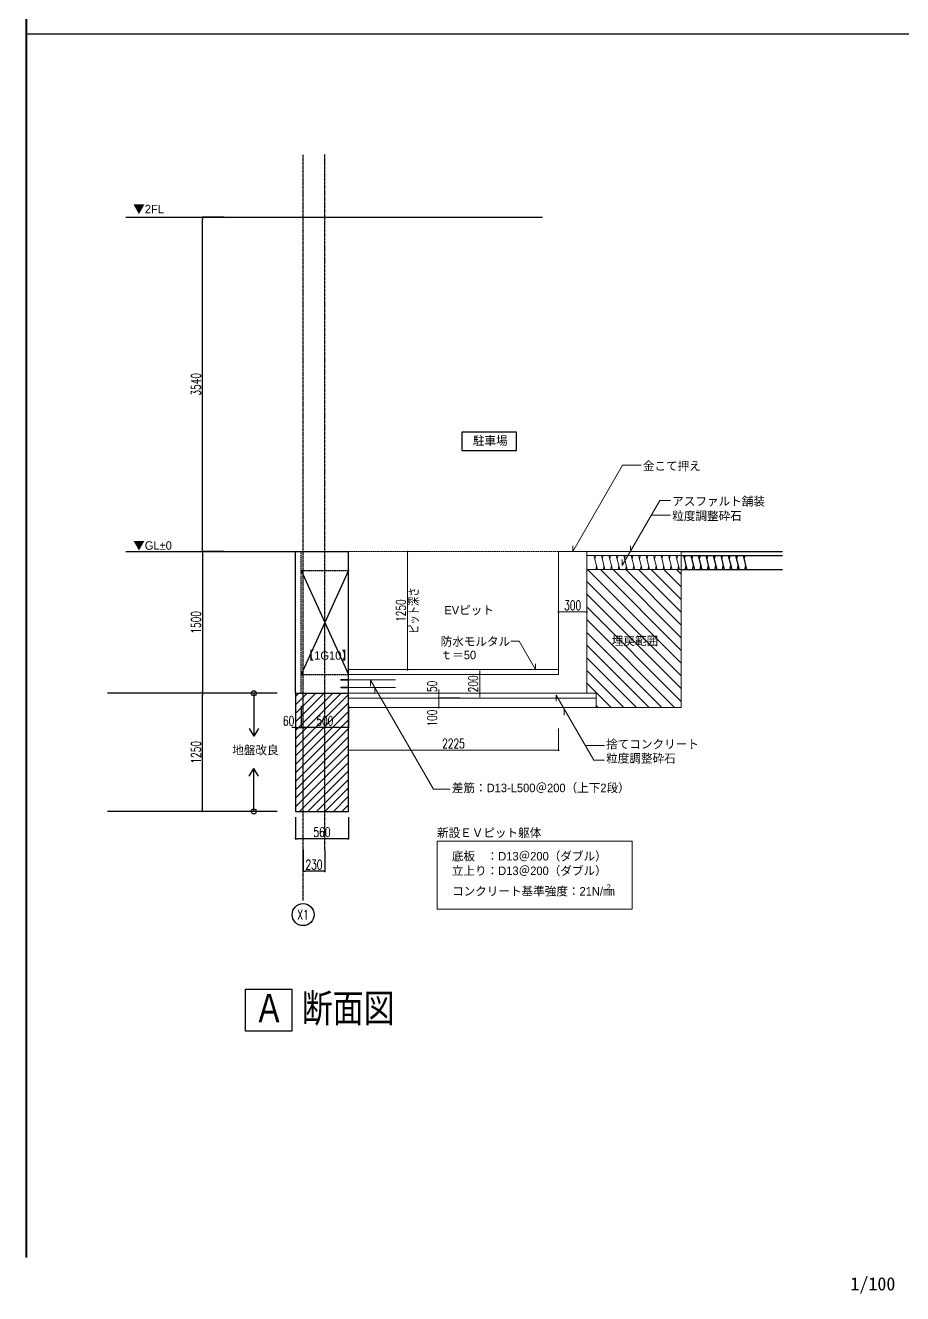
# Model space of a CAD drawing. Header units: millimetres. Extents: x 3151 to 40823, y 906 to 28953.
# Drawn here: x 20221 to 29513, y 1332 to 14758 of the extents above; entities that cross this region are included whole.
import ezdxf
from ezdxf.enums import TextEntityAlignment as Align

# ---------------------------------------------------------------- set-up
doc = ezdxf.new("R2010")
doc.units = ezdxf.units.MM
doc.header["$LTSCALE"] = 0.2
doc.header["$PDMODE"] = 1
doc.linetypes.add('CENTER', pattern=[50.8, 31.75, -6.35, 6.35, -6.35])
doc.linetypes.add('HIDDEN', pattern=[0.375, 0.25, -0.125])
doc.layers.get('Defpoints').update_dxf_attribs({"color": 40})
for name, color, linetype in [('1_文字', 3, 'Continuous'), ('A1_図面枠', 7, 'Continuous'), ('A_寸法', 9, 'Continuous'), ('A_建築', 8, 'Continuous'), ('A_躯体', 7, 'Continuous'), ('枠内記述', 3, 'Continuous')]:
    doc.layers.add(name, color=color, linetype=linetype)
doc.layers.add('A_寸法_新設', color=1, linetype='Continuous', lineweight=9, true_color=0xff0000)
doc.layers.add('A_新設', color=1, linetype='Continuous', lineweight=9, true_color=0xff0000)
doc.layers.add('A_通芯', color=8, linetype='Continuous', plot=False)
doc.styles.add('Dim', font='simplex.shx', dxfattribs={"width": 0.7, "bigfont": 'extfont2.shx'})
doc.styles.add('ゴシック', font='MS Gothic.ttf', dxfattribs={"height": 4})
doc.styles.add('スタイル1', font='MS PGothic.ttf')
doc.dimstyles.new('1-200', dxfattribs={"dimscale": 200, "dimtxt": 3, "dimasz": 1, "dimexe": 1, "dimexo": 1, "dimgap": 1, "dimtad": 1, "dimdec": 0, "dimtxsty": 'Dim', "dimblk": 'DOT', "dimcen": 2.5, "dimadec": 0, "dimazin": 0, "dimtfac": 1, "dimtdec": 0, "dimtix": 1, "dimtmove": 2, "dimatfit": 3, "dimldrblk": '引出線', "dimfxl": 1, "dimlwd": -1, "dimlwe": -1, "dimarcsym": 0})

# ---------------------------------------------------------------- blocks, each defined once
blk = doc.blocks.new('_Dot')
at = {"color": 0, "linetype": 'ByBlock', "lineweight": -2}
blk.add_line((-0.5, 0), (-1, 0), dxfattribs=at)
at = {"color": 0, "linetype": 'ByBlock', "const_width": 0.5}
blk.add_lwpolyline([(-0.25, 0, 1), (0.25, 0, 1)], format="xyb", close=True, dxfattribs=at)
blk = doc.blocks.new('*D4')
at = {"layer": 'A_寸法', "color": 0, "transparency": 16777216}
for p, q in [((22328, 9188), (22099, 9188)), ((22099, 9168), (22099, 7708)), ((22328, 7688), (22099, 7688))]:
    blk.add_line(p, q, dxfattribs=at)
at = {"layer": 'Defpoints', "color": 0, "transparency": 16777216}
for p in [(22328, 9188), (22099, 7688), (22328, 7688)]:
    blk.add_point(p, dxfattribs=at)
at = {"layer": 'A_寸法', "color": 0, "transparency": 16777216, "xscale": 20, "yscale": 20, "zscale": 20}
for p, rotation in [((22099, 9188), 90), ((22099, 7688), 270)]:
    blk.add_blockref('_Dot', p, dxfattribs=dict(at, rotation=rotation))
at = {"layer": 'A_寸法', "color": 0, "transparency": 16777216, "insert": (22029, 8438), "char_height": 100, "attachment_point": 5, "rotation": 90, "style": 'Dim'}
blk.add_mtext('1500', dxfattribs=at)
blk = doc.blocks.new('引出線')
at = {"color": 0, "linetype": 'ByBlock'}
for points in [[(0, 0), (-1.96, -0.4)], [(-1, 0), (0, 0)]]:
    blk.add_lwpolyline(points, dxfattribs=at)
blk = doc.blocks.new('*D5')
at = {"layer": 'A_寸法', "color": 0, "transparency": 16777216}
for p, q in [((22328, 7688), (22099, 7688)), ((22099, 6458), (22099, 7668)), ((22328, 6438), (22099, 6438))]:
    blk.add_line(p, q, dxfattribs=at)
at = {"layer": 'Defpoints', "color": 0, "transparency": 16777216}
for p in [(22099, 7688), (22328, 7688), (22328, 6438)]:
    blk.add_point(p, dxfattribs=at)
at = {"layer": 'A_寸法', "color": 0, "transparency": 16777216, "xscale": 20, "yscale": 20, "zscale": 20}
for p, rotation in [((22099, 7688), 90), ((22099, 6438), 270)]:
    blk.add_blockref('_Dot', p, dxfattribs=dict(at, rotation=rotation))
at = {"layer": 'A_寸法', "color": 0, "transparency": 16777216, "insert": (22029, 7063), "char_height": 100, "attachment_point": 5, "rotation": 90, "style": 'Dim'}
blk.add_mtext('1250', dxfattribs=at)
blk = doc.blocks.new('*D6')
at = {"layer": 'A_寸法', "color": 0, "transparency": 16777216}
for p, q in [((22328, 12728), (22099, 12728)), ((22099, 9208), (22099, 12708)), ((22328, 9188), (22099, 9188))]:
    blk.add_line(p, q, dxfattribs=at)
at = {"layer": 'Defpoints', "color": 0, "transparency": 16777216}
for p in [(22099, 12728), (22328, 12728), (22328, 9188)]:
    blk.add_point(p, dxfattribs=at)
at = {"layer": 'A_寸法', "color": 0, "transparency": 16777216, "xscale": 20, "yscale": 20, "zscale": 20}
for p, rotation in [((22099, 12728), 90), ((22099, 9188), 270)]:
    blk.add_blockref('_Dot', p, dxfattribs=dict(at, rotation=rotation))
at = {"layer": 'A_寸法', "color": 0, "transparency": 16777216, "insert": (22029, 10958), "char_height": 100, "attachment_point": 5, "rotation": 90, "style": 'Dim'}
blk.add_mtext('3540', dxfattribs=at)
blk = doc.blocks.new('*D7')
at = {"layer": 'A_寸法', "color": 0, "transparency": 16777216}
for p, q in [((23163, 6032), (23163, 5803)), ((23393, 6032), (23393, 5803)), ((23373, 5803), (23183, 5803))]:
    blk.add_line(p, q, dxfattribs=at)
at = {"layer": 'Defpoints', "color": 0, "transparency": 16777216}
for p in [(23163, 6032), (23393, 6032), (23163, 5803)]:
    blk.add_point(p, dxfattribs=at)
at = {"layer": 'A_寸法', "color": 0, "transparency": 16777216, "xscale": 20, "yscale": 20, "zscale": 20, "rotation": 180}
blk.add_blockref('_Dot', (23163, 5803), dxfattribs=at)
at = {"layer": 'A_寸法', "color": 0, "transparency": 16777216, "xscale": 20, "yscale": 20, "zscale": 20}
blk.add_blockref('_Dot', (23393, 5803), dxfattribs=at)
at = {"layer": 'A_寸法', "color": 0, "transparency": 16777216, "insert": (23278, 5873), "char_height": 100, "attachment_point": 5, "style": 'Dim'}
blk.add_mtext('230', dxfattribs=at)
blk = doc.blocks.new('*D8')
at = {"layer": 'A_寸法', "color": 0, "transparency": 16777216}
for p, q in [((23083, 6377), (23083, 6147)), ((23643, 6377), (23643, 6147)), ((23623, 6147), (23103, 6147))]:
    blk.add_line(p, q, dxfattribs=at)
at = {"layer": 'Defpoints', "color": 0, "transparency": 16777216}
for p in [(23083, 6377), (23643, 6377), (23083, 6147)]:
    blk.add_point(p, dxfattribs=at)
at = {"layer": 'A_寸法', "color": 0, "transparency": 16777216, "xscale": 20, "yscale": 20, "zscale": 20, "rotation": 180}
blk.add_blockref('_Dot', (23083, 6147), dxfattribs=at)
at = {"layer": 'A_寸法', "color": 0, "transparency": 16777216, "xscale": 20, "yscale": 20, "zscale": 20}
blk.add_blockref('_Dot', (23643, 6147), dxfattribs=at)
at = {"layer": 'A_寸法', "color": 0, "transparency": 16777216, "insert": (23363, 6217), "char_height": 100, "attachment_point": 5, "style": 'Dim'}
blk.add_mtext('560', dxfattribs=at)
blk = doc.blocks.new('*D9')
at = {"layer": 'A_寸法', "color": 0, "transparency": 16777216}
for p, q in [((23143, 7555), (23143, 7326)), ((23643, 7555), (23643, 7326)), ((23623, 7326), (23163, 7326))]:
    blk.add_line(p, q, dxfattribs=at)
at = {"layer": 'Defpoints', "color": 0, "transparency": 16777216}
for p in [(23143, 7555), (23643, 7555), (23143, 7326)]:
    blk.add_point(p, dxfattribs=at)
at = {"layer": 'A_寸法', "color": 0, "transparency": 16777216, "xscale": 20, "yscale": 20, "zscale": 20, "rotation": 180}
blk.add_blockref('_Dot', (23143, 7326), dxfattribs=at)
at = {"layer": 'A_寸法', "color": 0, "transparency": 16777216, "xscale": 20, "yscale": 20, "zscale": 20}
blk.add_blockref('_Dot', (23643, 7326), dxfattribs=at)
at = {"layer": 'A_寸法', "color": 0, "transparency": 16777216, "insert": (23393, 7396), "char_height": 100, "attachment_point": 5, "style": 'Dim'}
blk.add_mtext('500', dxfattribs=at)
blk = doc.blocks.new('*D10')
at = {"layer": 'A_寸法', "color": 0, "transparency": 16777216}
for p, q in [((23083, 7555), (23083, 7326)), ((23143, 7555), (23143, 7326)), ((23063, 7326), (23043, 7326)), ((23083, 7326), (23143, 7326)), ((23163, 7326), (23183, 7326))]:
    blk.add_line(p, q, dxfattribs=at)
at = {"layer": 'Defpoints', "color": 0, "transparency": 16777216}
for p in [(23083, 7555), (23143, 7555), (23143, 7326)]:
    blk.add_point(p, dxfattribs=at)
at = {"layer": 'A_寸法', "color": 0, "transparency": 16777216, "xscale": 20, "yscale": 20, "zscale": 20}
blk.add_blockref('_Dot', (23083, 7326), dxfattribs=at)
at = {"layer": 'A_寸法', "color": 0, "transparency": 16777216, "xscale": 20, "yscale": 20, "zscale": 20, "rotation": 180}
blk.add_blockref('_Dot', (23143, 7326), dxfattribs=at)
at = {"layer": 'A_寸法', "color": 0, "transparency": 16777216, "insert": (23009, 7396), "char_height": 100, "attachment_point": 5, "style": 'Dim'}
blk.add_mtext('60', dxfattribs=at)
blk = doc.blocks.new('*D19')
at = {"layer": 'A_寸法_新設', "color": 0, "transparency": 16777216}
for p, q in [((24828, 7638), (24599, 7638)), ((24599, 7618), (24599, 7558)), ((24828, 7538), (24599, 7538))]:
    blk.add_line(p, q, dxfattribs=at)
at = {"layer": 'Defpoints', "color": 0, "transparency": 16777216}
for p in [(24599, 7538), (24828, 7638), (24828, 7538)]:
    blk.add_point(p, dxfattribs=at)
at = {"layer": 'A_寸法_新設', "color": 0, "transparency": 16777216, "xscale": 20, "yscale": 20, "zscale": 20}
for p, rotation in [((24599, 7638), 90), ((24599, 7538), 270)]:
    blk.add_blockref('_Dot', p, dxfattribs=dict(at, rotation=rotation))
at = {"layer": 'A_寸法_新設', "color": 0, "transparency": 16777216, "insert": (24529, 7425), "char_height": 100, "attachment_point": 5, "rotation": 90, "style": 'Dim'}
blk.add_mtext('100', dxfattribs=at)
blk = doc.blocks.new('*D20')
at = {"layer": 'A_寸法_新設', "color": 0, "transparency": 16777216}
for p, q in [((23643, 7315), (23643, 7085)), ((25868, 7315), (25868, 7085)), ((23663, 7085), (25848, 7085))]:
    blk.add_line(p, q, dxfattribs=at)
at = {"layer": 'Defpoints', "color": 0, "transparency": 16777216}
for p in [(23643, 7315), (25868, 7315), (25868, 7085)]:
    blk.add_point(p, dxfattribs=at)
at = {"layer": 'A_寸法_新設', "color": 0, "transparency": 16777216, "xscale": 20, "yscale": 20, "zscale": 20, "rotation": 180}
blk.add_blockref('_Dot', (23643, 7085), dxfattribs=at)
at = {"layer": 'A_寸法_新設', "color": 0, "transparency": 16777216, "xscale": 20, "yscale": 20, "zscale": 20}
blk.add_blockref('_Dot', (25868, 7085), dxfattribs=at)
at = {"layer": 'A_寸法_新設', "color": 0, "transparency": 16777216, "insert": (24756, 7155), "char_height": 100, "attachment_point": 5, "style": 'Dim'}
blk.add_mtext('2225', dxfattribs=at)
blk = doc.blocks.new('*D21')
at = {"layer": 'A_寸法_新設', "color": 0, "transparency": 16777216}
for p, q in [((24599, 7708), (24599, 7728)), ((24828, 7688), (24599, 7688)), ((24599, 7688), (24599, 7638)), ((24828, 7638), (24599, 7638)), ((24599, 7618), (24599, 7598))]:
    blk.add_line(p, q, dxfattribs=at)
at = {"layer": 'Defpoints', "color": 0, "transparency": 16777216}
for p in [(24828, 7688), (24599, 7638), (24828, 7638)]:
    blk.add_point(p, dxfattribs=at)
at = {"layer": 'A_寸法_新設', "color": 0, "transparency": 16777216, "xscale": 20, "yscale": 20, "zscale": 20}
for p, rotation in [((24599, 7688), 270), ((24599, 7638), 90)]:
    blk.add_blockref('_Dot', p, dxfattribs=dict(at, rotation=rotation))
at = {"layer": 'A_寸法_新設', "color": 0, "transparency": 16777216, "insert": (24529, 7760), "char_height": 100, "attachment_point": 5, "rotation": 90, "style": 'Dim'}
blk.add_mtext('50', dxfattribs=at)
blk = doc.blocks.new('*D22')
at = {"layer": 'A_寸法_新設', "color": 0, "transparency": 16777216}
for p, q in [((25034, 7908), (25034, 7928)), ((25263, 7888), (25034, 7888)), ((25034, 7888), (25034, 7688)), ((25263, 7688), (25034, 7688)), ((25034, 7668), (25034, 7648))]:
    blk.add_line(p, q, dxfattribs=at)
at = {"layer": 'Defpoints', "color": 0, "transparency": 16777216}
for p in [(25263, 7888), (25034, 7688), (25263, 7688)]:
    blk.add_point(p, dxfattribs=at)
at = {"layer": 'A_寸法_新設', "color": 0, "transparency": 16777216, "xscale": 20, "yscale": 20, "zscale": 20}
for p, rotation in [((25034, 7888), 270), ((25034, 7688), 90)]:
    blk.add_blockref('_Dot', p, dxfattribs=dict(at, rotation=rotation))
at = {"layer": 'A_寸法_新設', "color": 0, "transparency": 16777216, "insert": (24964, 7788), "char_height": 100, "attachment_point": 5, "rotation": 90, "style": 'Dim'}
blk.add_mtext('200', dxfattribs=at)
blk = doc.blocks.new('*D24')
at = {"layer": 'A_寸法_新設', "color": 0, "transparency": 16777216}
for p, q in [((25868, 8320), (25868, 8549)), ((26148, 8549), (25888, 8549)), ((26168, 8320), (26168, 8549))]:
    blk.add_line(p, q, dxfattribs=at)
at = {"layer": 'Defpoints', "color": 0, "transparency": 16777216}
for p in [(25868, 8549), (25868, 8320), (26168, 8320)]:
    blk.add_point(p, dxfattribs=at)
at = {"layer": 'A_寸法_新設', "color": 0, "transparency": 16777216, "xscale": 20, "yscale": 20, "zscale": 20, "rotation": 180}
blk.add_blockref('_Dot', (25868, 8549), dxfattribs=at)
at = {"layer": 'A_寸法_新設', "color": 0, "transparency": 16777216, "xscale": 20, "yscale": 20, "zscale": 20}
blk.add_blockref('_Dot', (26168, 8549), dxfattribs=at)
at = {"layer": 'A_寸法_新設', "color": 0, "transparency": 16777216, "insert": (26018, 8619), "char_height": 100, "attachment_point": 5, "style": 'Dim'}
blk.add_mtext('300', dxfattribs=at)
blk = doc.blocks.new('*D25')
at = {"layer": 'A_寸法_新設', "color": 0, "transparency": 16777216}
for p, q in [((24498, 9188), (24269, 9188)), ((24269, 9168), (24269, 7958)), ((24498, 7938), (24269, 7938))]:
    blk.add_line(p, q, dxfattribs=at)
at = {"layer": 'Defpoints', "color": 0, "transparency": 16777216}
for p in [(24498, 9188), (24269, 7938), (24498, 7938)]:
    blk.add_point(p, dxfattribs=at)
at = {"layer": 'A_寸法_新設', "color": 0, "transparency": 16777216, "xscale": 20, "yscale": 20, "zscale": 20}
for p, rotation in [((24269, 9188), 90), ((24269, 7938), 270)]:
    blk.add_blockref('_Dot', p, dxfattribs=dict(at, rotation=rotation))
at = {"layer": 'A_寸法_新設', "color": 0, "transparency": 16777216, "insert": (24199, 8563), "char_height": 100, "attachment_point": 5, "rotation": 90, "style": 'Dim'}
blk.add_mtext('1250', dxfattribs=at)

msp = doc.modelspace()

# ---------------------------------------------------------------- hatches: boundary and pattern name
at = {"layer": 'A_建築'}
h = msp.add_hatch(dxfattribs=at)
h.set_pattern_fill('ANSI31', color=8, scale=20)
h.set_pattern_definition([(45, (224086.58, -25997.28), (-44.90128, 44.90128), [])])
h.paths.add_polyline_path([(23163.3, 7687.7), (23083.3, 7687.7), (23083.3, 6437.7), (23163.3, 6437.7)])
h.paths.add_polyline_path([(23393.3, 7687.7), (23163.3, 7687.7), (23163.3, 6437.7), (23393.3, 6437.7)])
h.paths.add_polyline_path([(23643.3, 7687.7), (23393.3, 7687.7), (23393.3, 6437.7), (23643.3, 6437.7)])
at = {"layer": 'A_新設'}
h = msp.add_hatch(dxfattribs=at)
h.set_pattern_fill('ANSI31', color=256, scale=30, angle=90)
h.set_pattern_definition([(135, (285996, -14281.72), (-67.35192, -67.35192), [])])
h.paths.add_polyline_path([(27168.3, 7537.7), (27168.3, 8997.7), (26168.3, 8997.7), (26168.3, 7687.7), (26268.3, 7687.7), (26268.3, 7537.7)])
h.paths.add_polyline_path([(26402.6, 8154.9), (26985.5, 8154.9), (26985.5, 8332.8), (26402.6, 8332.8)], flags=24)

# ---------------------------------------------------------------- linework, layer by layer
at = {"color": 8}
for p, q in [((21286.6, 12727.7), (25697, 12727.7)), ((21286.6, 9187.7), (23083.3, 9187.7))]:
    msp.add_line(p, q, dxfattribs=at)
at = {"layer": '1_文字', "color": 8, "linetype": 'Continuous'}
for p, q in [((22640.7, 7687.7), (22640.7, 7232.5)), ((22592.6, 7315.7), (22640.7, 7232.5)), ((22688.7, 7315.7), (22640.7, 7232.5)), ((22592.6, 6809.7), (22640.7, 6892.9)), ((22640.7, 6437.7), (22640.7, 6892.9)), ((22688.7, 6809.7), (22640.7, 6892.9))]:
    msp.add_line(p, q, dxfattribs=at)
for points in [[(24846.7, 10455.5), (25418.6, 10455.5), (25418.6, 10254.3), (24846.7, 10254.3)], [(22553.5, 4557.1), (23042.9, 4557.1), (23042.9, 4111.8), (22553.5, 4111.8)]]:
    msp.add_lwpolyline(points, close=True, dxfattribs=at)
for centre in [(22640.7, 7687.7), (22640.7, 6437.7)]:
    msp.add_circle(centre, 27, dxfattribs=at)
at = {"layer": 'A1_図面枠', "linetype": 'ByBlock', "lineweight": -2}
msp.add_line((20230.9, 14667.4), (40813, 14667.4), dxfattribs=at)
at = {"layer": 'A1_図面枠', "linetype": 'ByBlock', "lineweight": -2, "const_width": 20}
msp.add_lwpolyline([(20230.9, 28943.1), (20230.9, 1712.4)], dxfattribs=at)
at = {"layer": 'A_寸法', "color": 8, "linetype": 'Continuous'}
msp.add_circle((23163.3, 5344.6), 116.7, dxfattribs=at)
at = {"layer": 'A_建築', "color": 8}
for p, q in [((27168.3, 9187.7), (28239.5, 9187.7)), ((27168.3, 9147.7), (28239.5, 9147.7)), ((27191.1, 9147.7), (27228.6, 8997.7)), ((27210, 9147.7), (27200.6, 9109.8)), ((27270.1, 9147.7), (27307.6, 8997.7)), ((27289, 9147.7), (27279.5, 9109.8)), ((27349, 9147.7), (27386.6, 8997.7)), ((27368, 9147.7), (27358.5, 9109.8)), ((27428, 9147.7), (27465.6, 8997.7)), ((27447, 9147.7), (27437.5, 9109.8)), ((27507, 9147.7), (27544.5, 8997.7)), ((27526, 9147.7), (27516.5, 9109.8)), ((27586, 9147.7), (27623.5, 8997.7)), ((27604.9, 9147.7), (27595.5, 9109.8)), ((27665, 9147.7), (27702.5, 8997.7)), ((27683.9, 9147.7), (27674.4, 9109.8)), ((27743.9, 9147.7), (27781.5, 8997.7)), ((27762.9, 9147.7), (27753.4, 9109.8)), ((27822.9, 9147.7), (27860.5, 8997.7)), ((27841.9, 9147.7), (27832.4, 9109.8)), ((27168.3, 8997.7), (28239.5, 8997.7)), ((27209.7, 8997.7), (27219.2, 9035.6)), ((27288.7, 8997.7), (27298.1, 9035.6)), ((27367.6, 8997.7), (27377.1, 9035.6)), ((27446.6, 8997.7), (27456.1, 9035.6)), ((27525.6, 8997.7), (27535.1, 9035.6)), ((27604.6, 8997.7), (27614, 9035.6)), ((27683.5, 8997.7), (27693, 9035.6)), ((27762.5, 8997.7), (27772, 9035.6)), ((27841.5, 8997.7), (27851, 9035.6)), ((23643.3, 8987.7), (23143.3, 7887.7)), ((23143.3, 8987.7), (23643.3, 7887.7)), ((22889.1, 7687.7), (21092.3, 7687.7)), ((23083.3, 7687.7), (23083.3, 6437.7)), ((23643.3, 6437.7), (23643.3, 7687.7)), ((22889.1, 6437.7), (21092.3, 6437.7)), ((23083.3, 6437.7), (23643.3, 6437.7))]:
    msp.add_line(p, q, dxfattribs=at)
at = {"layer": 'A_新設', "linetype": 'Continuous'}
for p, q in [((26019.1, 9187.7), (26546.6, 10101.4)), ((26546.6, 10101.4), (26743.5, 10101.4)), ((26544.1, 9040.2), (26940.6, 9727.1)), ((26940.6, 9727.1), (27054.8, 9727.1)), ((26851.4, 9572.5), (27054.8, 9572.5)), ((26019.1, 9187.7), (26019.1, 9250.1)), ((26629.2, 9187.7), (26629.2, 9250.1)), ((26544.1, 9040.2), (26544.1, 9102.7)), ((25451.5, 8237.7), (25362.1, 8237.7)), ((25624.6, 7937.8), (25451.5, 8237.7)), ((25624.6, 7937.8), (25624.6, 8000.3)), ((23878.1, 7825.1), (23878.1, 7762.6)), ((23878.1, 7825.1), (24543.6, 6672.5)), ((23922.8, 7747.6), (23922.8, 7685.2)), ((25844.1, 7667.3), (25844.1, 7604.8)), ((25844.1, 7667.3), (26240.7, 6980.4)), ((25929.3, 7519.8), (25929.3, 7457.4)), ((26151.5, 7135), (26354.9, 7135)), ((26240.7, 6980.4), (26354.9, 6980.4)), ((24543.6, 6672.5), (24720.5, 6672.5))]:
    msp.add_line(p, q, dxfattribs=at)
at = {"layer": 'A_新設', "linetype": 'HIDDEN', "ltscale": 6}
msp.add_line((23643.3, 9187.7), (25868.3, 9187.7), dxfattribs=at)
at = {"layer": 'A_新設'}
for p, q in [((25868.3, 7887.7), (25868.3, 9187.7)), ((26168.3, 9187.7), (25868.3, 9187.7)), ((26168.3, 7687.7), (26168.3, 9187.7)), ((27168.3, 9187.7), (26168.3, 9187.7)), ((27168.3, 9147.7), (26168.3, 9147.7)), ((26243.4, 9147.7), (26280.9, 8997.7)), ((26262.3, 9147.7), (26252.8, 9109.8)), ((26322.3, 9147.7), (26359.9, 8997.7)), ((26341.3, 9147.7), (26331.8, 9109.8)), ((26401.3, 9147.7), (26438.9, 8997.7)), ((26420.3, 9147.7), (26410.8, 9109.8)), ((26480.3, 9147.7), (26517.8, 8997.7)), ((26499.2, 9147.7), (26489.8, 9109.8)), ((26559.3, 9147.7), (26596.8, 8997.7)), ((26578.2, 9147.7), (26568.7, 9109.8)), ((26638.2, 9147.7), (26675.8, 8997.7)), ((26657.2, 9147.7), (26647.7, 9109.8)), ((26717.2, 9147.7), (26754.8, 8997.7)), ((26736.2, 9147.7), (26726.7, 9109.8)), ((26796.2, 9147.7), (26833.7, 8997.7)), ((26815.2, 9147.7), (26805.7, 9109.8)), ((26875.2, 9147.7), (26912.7, 8997.7)), ((26894.1, 9147.7), (26884.7, 9109.8)), ((26954.2, 9147.7), (26991.7, 8997.7)), ((26973.1, 9147.7), (26963.6, 9109.8)), ((27033.1, 9147.7), (27070.7, 8997.7)), ((27052.1, 9147.7), (27042.6, 9109.8)), ((27112.1, 9147.7), (27149.7, 8997.7)), ((27131.1, 9147.7), (27121.6, 9109.8)), ((27168.3, 7537.7), (27168.3, 9187.7)), ((27168.3, 8997.7), (26168.3, 8997.7)), ((26261.9, 8997.7), (26271.4, 9035.6)), ((26340.9, 8997.7), (26350.4, 9035.6)), ((26419.9, 8997.7), (26429.4, 9035.6)), ((26498.9, 8997.7), (26508.4, 9035.6)), ((26577.9, 8997.7), (26587.3, 9035.6)), ((26656.8, 8997.7), (26666.3, 9035.6)), ((26735.8, 8997.7), (26745.3, 9035.6)), ((26814.8, 8997.7), (26824.3, 9035.6)), ((26893.8, 8997.7), (26903.2, 9035.6)), ((26972.7, 8997.7), (26982.2, 9035.6)), ((27051.7, 8997.7), (27061.2, 9035.6)), ((27130.7, 8997.7), (27140.2, 9035.6)), ((23643.3, 7937.7), (25868.3, 7937.7)), ((23586.2, 7829.6), (24143.3, 7829.6)), ((23643.3, 7887.7), (25868.3, 7887.7)), ((23586.2, 7747.6), (24143.3, 7747.6)), ((23643.3, 7687.7), (26268.3, 7687.7)), ((26268.3, 7537.7), (26268.3, 7687.7)), ((23643.3, 7637.7), (26268.3, 7637.7)), ((23643.3, 7537.7), (26268.3, 7537.7)), ((27168.3, 7537.7), (26268.3, 7537.7))]:
    msp.add_line(p, q, dxfattribs=at)
for points in [[(23562.7, 7833.4), (23643.3, 7833.4), (23643.3, 7825.7), (23562.7, 7825.7)], [(23562.7, 7751.5), (23643.3, 7751.5), (23643.3, 7743.8), (23562.7, 7743.8)]]:
    msp.add_lwpolyline(points, close=True, dxfattribs=at)
at = {"layer": 'A_新設', "linetype": 'Continuous'}
msp.add_lwpolyline([(24583.4, 6120.6), (26646.8, 6120.6), (26646.8, 5402.9), (24583.4, 5402.9)], close=True, dxfattribs=at)
at = {"layer": 'A_躯体', "color": 8, "ltscale": 0.5}
for p, q in [((23083.3, 7687.7), (23083.3, 9187.7)), ((23083.3, 9187.7), (23643.3, 9187.7)), ((23643.3, 7687.3), (23643.3, 9187.3)), ((23083.3, 7687.7), (23643.3, 7687.7))]:
    msp.add_line(p, q, dxfattribs=at)
at = {"layer": 'A_躯体', "color": 8, "linetype": 'HIDDEN', "ltscale": 6}
for p, q in [((23143.3, 7687.7), (23143.3, 9187.7)), ((23143.3, 8987.7), (23643.3, 8987.7)), ((23143.3, 7887.7), (23643.3, 7887.7))]:
    msp.add_line(p, q, dxfattribs=at)
at = {"layer": 'A_通芯', "color": 8, "linetype": 'CENTER', "ltscale": 0.5}
for p, q in [((23163.3, 5495.7), (23163.3, 13389.9)), ((23393.3, 6032.6), (23393.3, 13389.9))]:
    msp.add_line(p, q, dxfattribs=at)

# ---------------------------------------------------------------- texts
at = {"layer": '1_文字', "color": 8, "linetype": 'Continuous', "style": 'スタイル1'}
for s, p in [('▼2FL', (21363, 12813.3)), ('駐車場', (24961.4, 10360.4)), ('▼GL±0', (21363, 9251.9)), ('【1G10】', (23157.6, 8087.9)), ('地盤改良', (22412.2, 7085.7))]:
    msp.add_text(s, height=90, dxfattribs=at).set_placement(p, align=Align.MIDDLE_LEFT)
at = {"layer": '1_文字', "color": 8, "linetype": 'Continuous', "style": 'スタイル1', "width": 0.8}
for s, p in [('Ａ', (22640.2, 4355.2)), ('断面図', (23149, 4355.2))]:
    msp.add_text(s, height=300, dxfattribs=at).set_placement(p, align=Align.MIDDLE_LEFT)
at = {"layer": 'A_寸法', "color": 8, "style": 'Dim', "width": 0.7}
msp.add_text('X1', height=100, dxfattribs=at).set_placement((23163.3, 5344.6), align=Align.MIDDLE)
at = {"layer": 'A_寸法_新設', "insert": (24342.3, 8562.7), "char_height": 100, "attachment_point": 5, "rotation": 90, "style": 'Dim'}
msp.add_mtext('ピット深さ', dxfattribs=at)
at = {"layer": 'A_新設', "linetype": 'Continuous', "style": 'スタイル1'}
for s, height, p in [('金こて押え', 90, (26761.5, 10093.9)), ('アスファルト舗装', 90, (27072.8, 9719.6)), ('粒度調整砕石', 90, (27072.8, 9565.1)), ('EVピット', 90, (24658.7, 8567.6)), ('防水モルタル', 90, (24619.6, 8235.4)), ('埋戻範囲', 90, (26432.3, 8241.3)), ('ｔ＝50', 90, (24619.6, 8093.3)), ('捨てコンクリート', 90, (26372.9, 7148.4)), ('粒度調整砕石', 90, (26372.9, 6998.8)), ('差筋：D13-L500＠200（上下2段）', 90, (24738.5, 6685.9)), ('新設ＥＶピット躯体', 90, (24581.1, 6210.4)), ('底板\u3000：D13＠200（ダブル）', 90, (24738.5, 5962.9)), ('立上り：D13＠200（ダブル）', 90, (24738.5, 5808.3)), ('コンクリート基準強度：21N/㎜', 90, (24740.5, 5591.9)), ('2', 60, (26378, 5635.2))]:
    msp.add_text(s, height=height, dxfattribs=at).set_placement(p, align=Align.MIDDLE_LEFT)
at = {"layer": '枠内記述', "linetype": 'ByBlock', "lineweight": -2, "style": 'ゴシック'}
msp.add_text('1/100', height=140, dxfattribs=at).set_placement((28960, 1366.5))

# ---------------------------------------------------------------- dimensions: what is measured, and where the dimension line sits
at = {"layer": 'A_寸法', "color": 8}
for base, p1, p2, angle, picture, middle in [((22099, 12727.7), (22328.2, 9187.7), (22328.2, 12727.7), 90, '*D6', (22029, 10957.7)), ((22099, 7687.7), (22328.2, 9187.7), (22328.2, 7687.7), 270, '*D4', (22029, 8437.7)), ((22099, 7687.7), (22328.2, 6437.7), (22328.2, 7687.7), 90, '*D5', (22029, 7062.7)), ((23143.3, 7325.6), (23643.3, 7554.9), (23143.3, 7554.9), 180, '*D9', (23393.3, 7395.6)), ((23083.3, 6147.4), (23643.3, 6376.7), (23083.3, 6376.7), 180, '*D8', (23363.3, 6217.4)), ((23163.3, 5802.8), (23393.3, 6032.1), (23163.3, 6032.1), 180, '*D7', (23278.3, 5872.8))]:
    dim = msp.add_linear_dim(base=base, p1=p1, p2=p2, angle=angle, dimstyle='1-200', override={"dimtxt": 0.5, "dimasz": 0.1, "dimexe": 0, "dimexo": 0, "dimgap": 0.1}, dxfattribs=at)
    dim.commit()
    dim.dimension.update_dxf_attribs({"geometry": picture, "text_midpoint": middle})
dim = msp.add_linear_dim(base=(23143.3, 7325.6), p1=(23083.3, 7554.9), p2=(23143.3, 7554.9), dimstyle='1-200', override={"dimtxt": 0.5, "dimasz": 0.1, "dimexe": 0, "dimexo": 0, "dimgap": 0.1}, dxfattribs=at)
dim.commit()
dim.dimension.update_dxf_attribs({"geometry": '*D10', "text_midpoint": (23008.9, 7395.6), "dimtype": 160})
at = {"layer": 'A_寸法_新設'}
for base, p1, p2, angle, picture, middle in [((24268.7, 7937.7), (24498, 9187.7), (24498, 7937.7), 270, '*D25', (24198.7, 8562.7)), ((25868.3, 8549.3), (26168.3, 8320), (25868.3, 8320), 180, '*D24', (26018.3, 8619.3)), ((25033.9, 7687.7), (25263.2, 7887.7), (25263.2, 7687.7), 270, '*D22', (24963.9, 7787.7))]:
    dim = msp.add_linear_dim(base=base, p1=p1, p2=p2, angle=angle, dimstyle='1-200', override={"dimtxt": 0.5, "dimasz": 0.1, "dimexe": 0, "dimexo": 0, "dimgap": 0.1}, dxfattribs=at)
    dim.commit()
    dim.dimension.update_dxf_attribs({"geometry": picture, "text_midpoint": middle})
for base, p1, p2, picture, middle in [((24598.8, 7637.7), (24828.1, 7687.7), (24828.1, 7637.7), '*D21', (24528.8, 7760.1)), ((24598.8, 7537.7), (24828.1, 7637.7), (24828.1, 7537.7), '*D19', (24528.8, 7425.1))]:
    dim = msp.add_linear_dim(base=base, p1=p1, p2=p2, angle=270, dimstyle='1-200', override={"dimtxt": 0.5, "dimasz": 0.1, "dimexe": 0, "dimexo": 0, "dimgap": 0.1}, dxfattribs=at)
    dim.commit()
    dim.dimension.update_dxf_attribs({"geometry": picture, "text_midpoint": middle, "dimtype": 160})
dim = msp.add_linear_dim(base=(25868.3, 7085.4), p1=(23643.3, 7314.7), p2=(25868.3, 7314.7), dimstyle='1-200', override={"dimtxt": 0.5, "dimasz": 0.1, "dimexe": 0, "dimexo": 0, "dimgap": 0.1}, dxfattribs=at)
dim.commit()
dim.dimension.update_dxf_attribs({"geometry": '*D20', "text_midpoint": (24755.8, 7155.4)})

doc.saveas('drawing.dxf')
